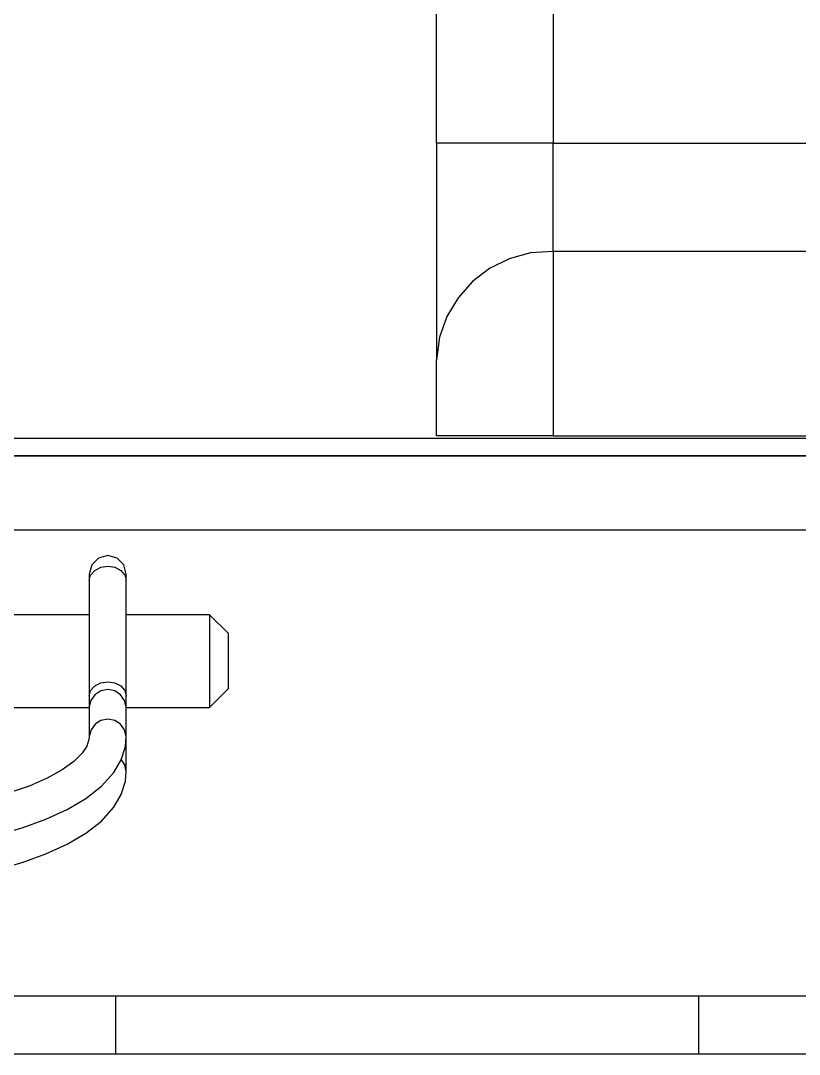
# Model space of a CAD drawing. Extents: x -1 to 1284, y 105 to 936.
# Drawn here: x 291.4 to 358.1, y 105 to 193.6 of the extents above; entities that cross this region are included whole.
import ezdxf

# ---------------------------------------------------------------- set-up
doc = ezdxf.new("R2010")
doc.units = 0

msp = doc.modelspace()

# ---------------------------------------------------------------- linework, layer by layer
for p, q in [((327.035, 183.122), (327.035, 217.417)), ((337.036, 210.555), (337.036, 183.122)), ((337.036, 183.122), (327.035, 183.122)), ((327.035, 183.122), (327.035, 164.544)), ((337.036, 173.833), (337.036, 183.122)), ((337.036, 183.122), (380.748, 183.122)), ((335.085168, 173.706478), (333.255173, 173.209943)), ((337.035, 173.833), (335.085168, 173.706478)), ((337.036, 173.833), (337.036, 158.042)), ((428.535, 173.833), (337.036, 173.833)), ((333.255173, 173.209943), (331.585072, 172.380604)), ((331.585072, 172.380604), (330.114923, 171.25567)), ((330.114923, 171.25567), (328.884785, 169.872351)), ((328.884785, 169.872351), (327.934714, 168.267855)), ((327.934714, 168.267855), (327.30477, 166.479391)), ((327.30477, 166.479391), (327.03501, 164.54417)), ((327.035, 158.042), (327.035, 164.544)), ((442.735, 157.792), (164.036, 157.792)), ((337.036, 158.042), (327.035, 158.042)), ((337.036, 158.042), (428.535, 158.042)), ((446.648, 156.304), (160.911, 156.304)), ((162.548, 156.305), (600.386, 156.305)), ((162.548, 156.305), (600.386, 156.305)), ((162.548, 156.305), (600.386, 156.305)), ((162.548, 156.305), (600.386, 156.305)), ((162.548, 156.305), (600.386, 156.305)), ((162.548, 156.305), (600.386, 156.305)), ((162.548, 156.305), (600.386, 156.305)), ((162.548, 156.305), (600.386, 156.305)), ((162.548, 156.305), (600.386, 156.305)), ((162.548, 156.305), (600.386, 156.305)), ((162.548, 156.305), (600.386, 156.305)), ((283.498, 156.305), (506.737, 156.305)), ((283.498, 156.305), (506.737, 156.305)), ((283.498, 156.305), (506.737, 156.305)), ((283.498, 156.305), (506.737, 156.305)), ((283.498, 156.305), (506.737, 156.305)), ((283.498, 156.305), (506.737, 156.305)), ((283.498, 156.305), (506.737, 156.305)), ((283.498, 156.305), (506.737, 156.305)), ((283.498, 156.305), (506.737, 156.305)), ((283.498, 156.305), (506.737, 156.305)), ((283.498, 156.305), (506.737, 156.305)), ((446.648, 149.954), (160.911, 149.954)), ((298.05675, 147.553815), (297.475685, 146.97275)), ((298.8505, 147.7665), (298.05675, 147.553815)), ((299.64425, 147.553815), (298.8505, 147.7665)), ((300.225315, 146.97275), (299.64425, 147.553815)), ((297.475685, 146.97275), (297.263, 146.179)), ((297.383835, 146.087455), (297.727952, 146.487983)), ((297.727952, 146.487983), (298.242989, 146.755606)), ((298.242989, 146.755606), (298.850498, 146.849583)), ((298.850498, 146.849583), (299.458007, 146.755606)), ((299.458007, 146.755606), (299.973018, 146.487983)), ((299.973018, 146.487983), (300.317161, 146.087455)), ((300.438, 146.179), (300.225315, 146.97275)), ((297.263, 145.615), (297.383835, 146.087455)), ((297.264, 146.179), (297.264, 145.615)), ((297.264, 145.615), (297.264, 135.715)), ((300.317161, 146.087455), (300.437996, 145.615)), ((300.439, 145.615), (300.439, 146.179)), ((300.439, 135.715), (300.439, 145.615)), ((297.264, 142.684), (289.327, 142.684)), ((307.583, 142.684), (300.439, 142.684)), ((307.583, 142.684), (307.583, 142.399)), ((307.583, 142.399), (307.583, 134.746)), ((309.171, 141.096), (307.5835, 142.6835)), ((309.171, 141.096), (309.171, 136.334)), ((297.383835, 136.187455), (297.727952, 136.587983)), ((297.727952, 136.587983), (298.242989, 136.855606)), ((298.242989, 136.855606), (298.850498, 136.949583)), ((298.850498, 136.949583), (299.458007, 136.855606)), ((299.458007, 136.855606), (299.973018, 136.587983)), ((299.973018, 136.587983), (300.317161, 136.187455)), ((297.263, 135.715), (297.383835, 136.187455)), ((297.264, 135.715), (297.264, 134.758)), ((297.754968, 135.83032), (297.409765, 135.350854)), ((298.251061, 136.151168), (297.754968, 135.83032)), ((298.8505, 136.268168), (298.251061, 136.151168)), ((299.449939, 136.151168), (298.8505, 136.268168)), ((299.946032, 135.83032), (299.449939, 136.151168)), ((300.291235, 135.350854), (299.946032, 135.83032)), ((300.317161, 136.187455), (300.437996, 135.715)), ((300.439, 134.758), (300.439, 135.715)), ((307.583, 134.746), (309.1705, 136.3335)), ((289.327, 134.746), (297.264, 134.746)), ((297.409765, 135.350854), (297.263, 134.758)), ((297.264, 134.758), (297.264, 132.235)), ((300.438, 134.758), (300.291235, 135.350854)), ((300.439, 132.235), (300.439, 134.758)), ((300.439, 134.746), (307.583, 134.746)), ((297.760491, 133.298003), (297.414205, 132.82359)), ((298.255001, 133.614929), (297.760491, 133.298003)), ((298.850874, 133.730266), (298.255001, 133.614929)), ((299.446689, 133.614631), (298.850874, 133.730266)), ((299.94104, 133.297458), (299.446689, 133.614631)), ((300.287089, 132.822872), (299.94104, 133.297458)), ((297.263, 132.235), (297.241569, 131.981863)), ((297.414205, 132.82359), (297.263, 132.235794)), ((300.438, 132.235), (300.287089, 132.822872)), ((300.361105, 131.390607), (300.437808, 132.234587)), ((300.439, 132.215), (300.439, 132.235)), ((300.439, 131.781), (300.439, 132.215)), ((297.053477, 131.429125), (296.65012, 130.823529)), ((297.241569, 131.981863), (297.053477, 131.429125)), ((300.012332, 130.262317), (300.361105, 131.390607)), ((300.439, 129.258), (300.439, 131.781)), ((296.65012, 130.823529), (295.927464, 130.105824)), ((295.927464, 130.105824), (294.926574, 129.382608)), ((299.375587, 129.160327), (300.012332, 130.262317)), ((300.317165, 129.821956), (300.01689, 130.257695)), ((300.438, 129.258), (300.317165, 129.821956)), ((293.648454, 128.673621), (292.102864, 127.999591)), ((294.926574, 129.382608), (293.648454, 128.673621)), ((298.318547, 127.981607), (299.375587, 129.160327)), ((300.36154, 128.413929), (300.438243, 129.257906)), ((292.102864, 127.999591), (290.308884, 127.380152)), ((296.971207, 126.925587), (298.318547, 127.981607)), ((300.012767, 127.285639), (300.36154, 128.413929)), ((295.372597, 125.986701), (296.971207, 126.925587)), ((299.376022, 126.183649), (300.012767, 127.285639)), ((293.545357, 125.155498), (295.372597, 125.986701)), ((298.318982, 125.004929), (299.376022, 126.183649)), ((291.509997, 124.428559), (293.545357, 125.155498)), ((296.971642, 123.948909), (298.318982, 125.004929)), ((289.289167, 123.806699), (291.509997, 124.428559)), ((295.373032, 123.010026), (296.971642, 123.948909)), ((293.545792, 122.17882), (295.373032, 123.010026)), ((289.289602, 120.83002), (291.510432, 121.451883)), ((291.510432, 121.451883), (293.545792, 122.17882)), ((1279, 110), (120, 110)), ((299.5, 110), (299.5, 105)), ((349.498, 110), (349.498, 105)), ((1284, 105), (115, 105))]:
    msp.add_line(p, q)

doc.saveas('drawing.dxf')
